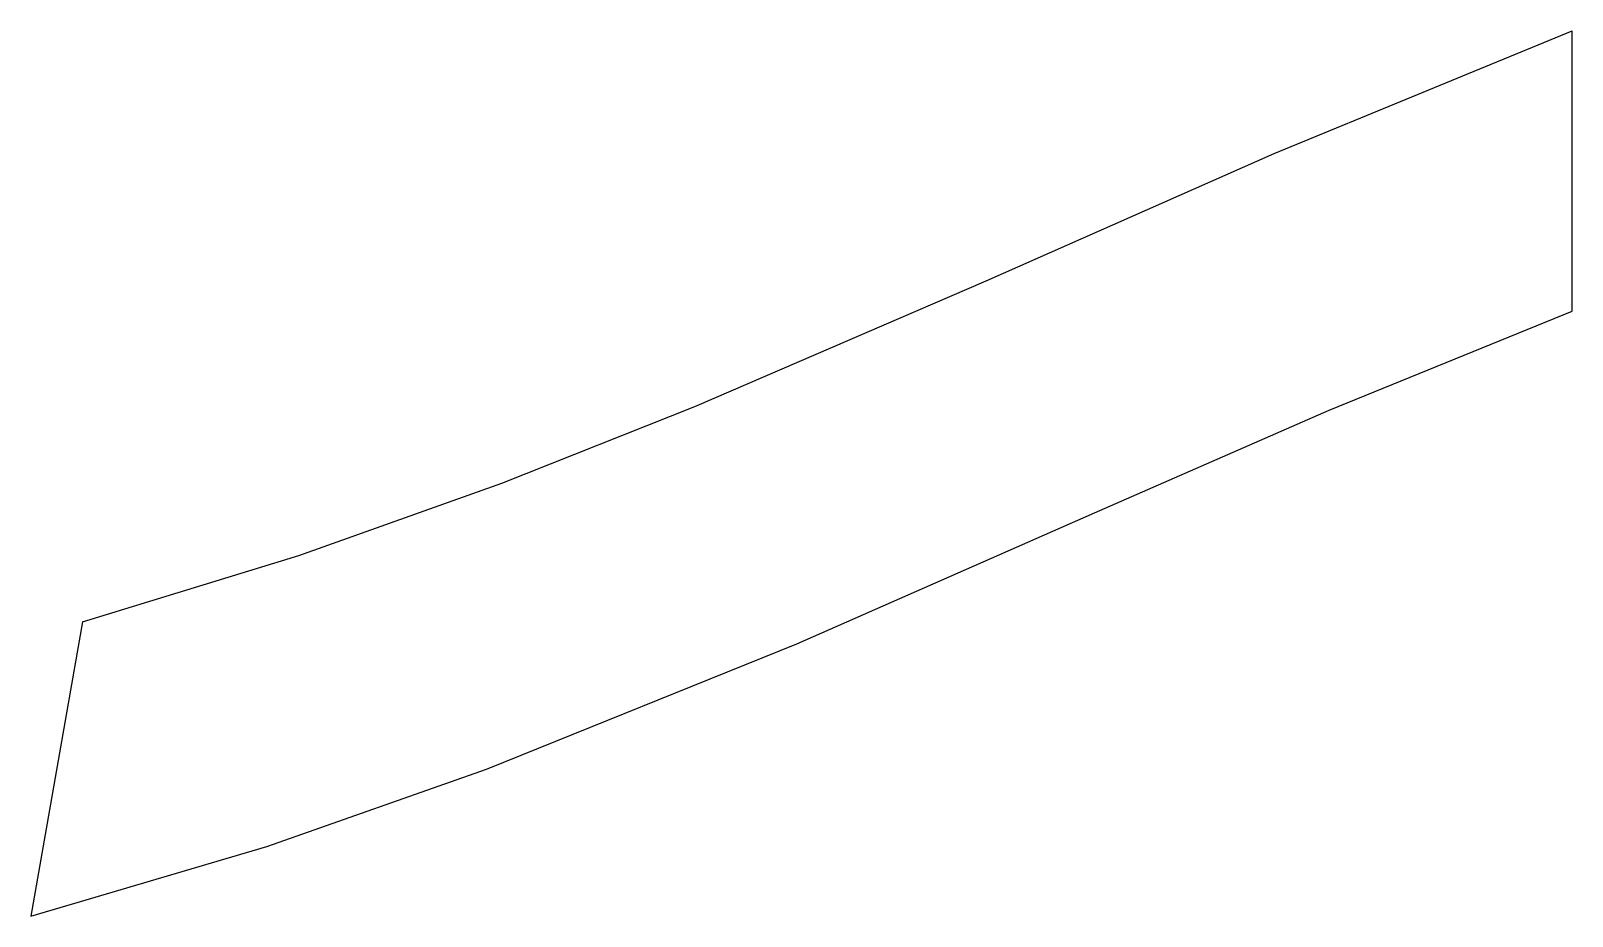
# Model space of a CAD drawing. Extents: x -16.3 to -5.3, y 4.7 to 11.1.
import ezdxf

# ---------------------------------------------------------------- set-up
doc = ezdxf.new("R2010")
doc.units = 0
doc.header["$MEASUREMENT"] = 0
doc.layers.add('VISIBLE', color=7, linetype='CONTINUOUS')

msp = doc.modelspace()

# ---------------------------------------------------------------- linework, layer by layer
at = {"layer": 'VISIBLE'}
for p, q in [((-7.432, 10.178), (-5.304, 11.054)), ((-5.304, 9.054), (-5.304, 11.054)), ((-9.488, 9.271), (-7.432, 10.178)), ((-11.566, 8.373), (-9.488, 9.271)), ((-7.038, 8.348), (-5.304, 9.054)), ((-12.944, 7.826), (-11.566, 8.373)), ((-8.713, 7.615), (-7.038, 8.348)), ((-14.393, 7.311), (-12.944, 7.826)), ((-10.838, 6.68), (-8.713, 7.615)), ((-15.938, 6.838), (-14.393, 7.311)), ((-15.938, 6.838), (-16.307, 4.737)), ((-13.053, 5.785), (-10.838, 6.68)), ((-14.622, 5.235), (-13.053, 5.785)), ((-16.307, 4.737), (-14.622, 5.235))]:
    msp.add_line(p, q, dxfattribs=at)

doc.saveas('drawing.dxf')
